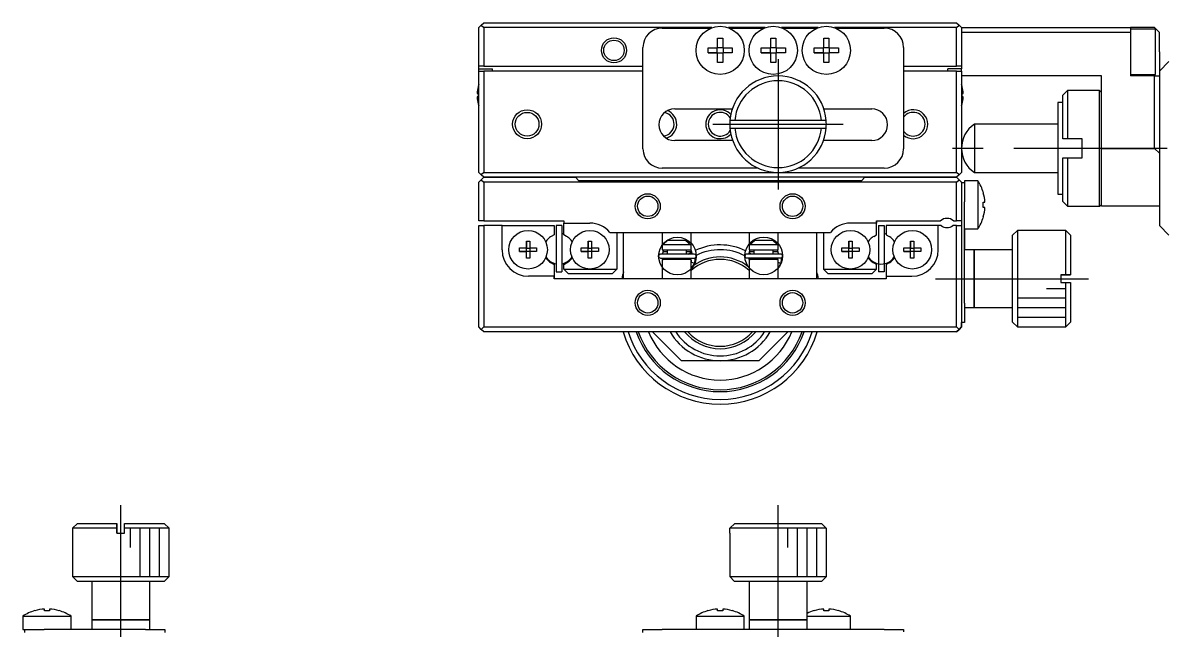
# Model space of a CAD drawing. Extents: x 0 to 392, y -8 to 269.
# Drawn here: x 0.3 to 118.6, y 206.6 to 269.5 of the extents above; entities that cross this region are included whole.
import ezdxf

# ---------------------------------------------------------------- set-up
doc = ezdxf.new("R2010")
doc.units = 0
doc.header["$LTSCALE"] = 0.5
doc.linetypes.add('CENTER', pattern=[50.8, 31.75, -6.35, 6.35, -6.35])
for name, color, linetype in [('MSM_CENTER', 1, 'CENTER'), ('MSM_CONTINUOUS', 7, 'CONTINUOUS'), ('MSM_NARROW', 5, 'CONTINUOUS')]:
    doc.layers.add(name, color=color, linetype=linetype)

msp = doc.modelspace()

# ---------------------------------------------------------------- linework, layer by layer
at = {"layer": 'MSM_CENTER'}
for p, q in [((78.594929, 265.75), (78.594929, 252.25)), ((71.844929, 259), (85.344929, 259)), ((195.094929, 256.5), (94.594929, 256.5)), ((94.894929, 243), (111.894929, 243)), ((10.5, 203.65), (10.5, 220.65)), ((78.594929, 203.65), (78.594929, 220.65))]:
    msp.add_line(p, q, dxfattribs=at)
at = {"layer": 'MSM_CONTINUOUS'}
for p, q in [((47.594929, 269), (47.844929, 269.25)), ((47.594929, 265), (47.594929, 269)), ((47.844929, 269.25), (48.094929, 269.5)), ((47.844929, 269.25), (48.094929, 269)), ((48.094929, 269.5), (97.094929, 269.5)), ((48.094929, 269), (48.094929, 265)), ((71.741993, 269), (48.094929, 269)), ((66.594929, 268.95), (71.615134, 268.95)), ((77.241993, 269), (73.447866, 269)), ((73.574725, 268.95), (77.115134, 268.95)), ((82.741993, 269), (78.947866, 269)), ((79.074725, 268.95), (82.615134, 268.95)), ((97.094929, 269), (84.447866, 269)), ((84.574725, 268.95), (89.594929, 268.95)), ((97.094929, 269.5), (97.344929, 269.25)), ((97.094929, 269), (97.344929, 269.25)), ((97.094929, 265), (97.094929, 269)), ((97.344929, 269.25), (97.594929, 269)), ((97.594929, 269), (97.594929, 265)), ((97.594929, 269), (115.094929, 269)), ((115.094929, 268.5), (97.594929, 268.5)), ((117.594929, 269), (115.094929, 269)), ((115.094929, 269), (115.094929, 268.5)), ((117.694929, 268.85), (115.094929, 268.85)), ((115.094929, 268.5), (115.094929, 264)), ((118.094929, 268.5), (117.594929, 269)), ((117.694929, 266.5), (117.694929, 268.85)), ((118.094929, 266.5), (118.094929, 268.5)), ((72.334929, 266.91), (72.334929, 267.90859)), ((72.334929, 267.90859), (72.854929, 267.90859)), ((72.854929, 267.90859), (72.854929, 266.91)), ((77.834929, 266.91), (77.834929, 267.90859)), ((77.834929, 267.90859), (78.354929, 267.90859)), ((78.354929, 267.90859), (78.354929, 266.91)), ((83.334929, 266.91), (83.334929, 267.90859)), ((83.334929, 267.90859), (83.854929, 267.90859)), ((83.854929, 267.90859), (83.854929, 266.91)), ((64.594929, 256.45), (64.594929, 266.95)), ((71.33634, 266.91), (72.334929, 266.91)), ((71.33634, 266.39), (71.33634, 266.91)), ((71.33634, 266.39), (72.293555, 266.39)), ((72.334929, 266.39), (71.33634, 266.39)), ((72.293555, 266.39), (72.293555, 266.91)), ((72.334929, 266.39), (72.293555, 266.39)), ((72.334929, 266.951375), (72.854929, 266.951375)), ((72.334929, 265.39141), (72.334929, 266.39)), ((72.854929, 266.348625), (72.334929, 266.348625)), ((72.854929, 266.91), (73.853519, 266.91)), ((72.896304, 266.39), (72.854929, 266.39)), ((73.853519, 266.39), (72.854929, 266.39)), ((72.854929, 266.39), (72.854929, 265.39141)), ((72.896304, 266.91), (72.896304, 266.39)), ((73.853519, 266.39), (72.896304, 266.39)), ((73.853519, 266.91), (73.853519, 266.39)), ((76.83634, 266.91), (77.834929, 266.91)), ((76.83634, 266.39), (76.83634, 266.91)), ((76.83634, 266.39), (77.793555, 266.39)), ((77.834929, 266.39), (76.83634, 266.39)), ((77.793555, 266.39), (77.793555, 266.91)), ((77.834929, 266.39), (77.793555, 266.39)), ((77.834929, 266.951375), (78.354929, 266.951375)), ((77.834929, 265.39141), (77.834929, 266.39)), ((78.354929, 266.348625), (77.834929, 266.348625)), ((78.354929, 266.91), (79.353519, 266.91)), ((78.396304, 266.39), (78.354929, 266.39)), ((79.353519, 266.39), (78.354929, 266.39)), ((78.354929, 266.39), (78.354929, 265.39141)), ((78.396304, 266.91), (78.396304, 266.39)), ((79.353519, 266.39), (78.396304, 266.39)), ((79.353519, 266.91), (79.353519, 266.39)), ((82.33634, 266.91), (83.334929, 266.91)), ((82.33634, 266.39), (82.33634, 266.91)), ((82.33634, 266.39), (83.293555, 266.39)), ((83.334929, 266.39), (82.33634, 266.39)), ((83.293555, 266.39), (83.293555, 266.91)), ((83.334929, 266.39), (83.293555, 266.39)), ((83.334929, 266.951375), (83.854929, 266.951375)), ((83.334929, 265.39141), (83.334929, 266.39)), ((83.854929, 266.348625), (83.334929, 266.348625)), ((83.854929, 266.91), (84.853519, 266.91)), ((83.896304, 266.39), (83.854929, 266.39)), ((84.853519, 266.39), (83.854929, 266.39)), ((83.854929, 266.39), (83.854929, 265.39141)), ((83.896304, 266.91), (83.896304, 266.39)), ((84.853519, 266.39), (83.896304, 266.39)), ((84.853519, 266.91), (84.853519, 266.39)), ((91.594929, 266.95), (91.594929, 256.45)), ((117.694929, 264.15), (117.694929, 266.5)), ((118.094929, 266.5), (118.094929, 264)), ((47.594929, 264.75), (47.594929, 265)), ((48.094929, 265), (47.594929, 265)), ((48.094929, 265), (64.594929, 265)), ((72.854929, 265.39141), (72.334929, 265.39141)), ((78.354929, 265.39141), (77.834929, 265.39141)), ((83.854929, 265.39141), (83.334929, 265.39141)), ((91.594929, 265), (97.094929, 265)), ((97.594929, 265), (97.094929, 265)), ((97.594929, 265), (97.594929, 264.75)), ((119.094929, 265.5), (118.094929, 264.5)), ((47.594929, 264.5), (47.594929, 264.75)), ((47.594929, 264.75), (48.994929, 264.75)), ((47.594929, 264.5), (48.094929, 264.5)), ((47.594929, 254), (47.594929, 264.5)), ((64.594929, 264.5), (48.094929, 264.5)), ((48.094929, 264.5), (48.094929, 254)), ((48.994929, 264.5), (48.994929, 264.75)), ((97.094929, 264.5), (91.594929, 264.5)), ((96.194929, 264.5), (96.194929, 264.75)), ((97.594929, 264.75), (96.194929, 264.75)), ((97.094929, 264.5), (97.594929, 264.5)), ((97.094929, 254), (97.094929, 264.5)), ((97.594929, 264.5), (97.594929, 264.75)), ((97.594929, 264.5), (97.594929, 254)), ((112.094929, 264), (97.594929, 264)), ((112.094929, 256.500002), (112.094929, 264)), ((115.094929, 264.15), (117.694929, 264.15)), ((117.594929, 264), (115.094929, 264)), ((117.594929, 264), (118.094929, 264)), ((117.594929, 256.5), (117.594929, 264)), ((118.094929, 264), (118.094929, 256)), ((47.520785, 262.888616), (47.525408, 262.886361)), ((97.664451, 262.886361), (97.669074, 262.888616)), ((47.405071, 262.18), (47.525408, 262.18)), ((47.525408, 261.82), (47.405071, 261.82)), ((47.525408, 262.18), (47.525408, 261.82)), ((97.664451, 261.82), (97.664451, 262.18)), ((97.664451, 262.18), (97.784788, 262.18)), ((97.784788, 261.82), (97.664451, 261.82)), ((108.594929, 262.5), (108.094929, 262)), ((108.094929, 257.5), (108.094929, 262)), ((111.894929, 262.5), (108.594929, 262.5)), ((108.594929, 262.5), (108.594929, 257.5)), ((112.094929, 262.3), (111.894929, 262.5)), ((111.894929, 250.5), (111.894929, 262.5)), ((47.525408, 261.113639), (47.520785, 261.111384)), ((67.894929, 260.6), (73.857842, 260.6)), ((83.332017, 260.6), (88.294929, 260.6)), ((97.669074, 261.111384), (97.664451, 261.113639)), ((108.094929, 261.25), (107.594929, 261.25)), ((107.594929, 261.25), (107.594929, 251.75)), ((74.112742, 259.4), (73.610955, 259.4)), ((83.077116, 259.4), (74.112742, 259.4)), ((83.578904, 259.4), (83.077116, 259.4)), ((107.594929, 259), (98.936617, 259)), ((98.936617, 259), (98.936617, 254)), ((73.610955, 258.6), (83.578904, 258.6)), ((73.610955, 258.6), (74.112742, 258.6)), ((74.112742, 258.6), (83.077116, 258.6)), ((83.077116, 258.6), (83.578904, 258.6)), ((73.892802, 257.3), (67.894929, 257.3)), ((88.294929, 257.3), (83.297057, 257.3)), ((108.594929, 257.5), (108.094929, 257.5)), ((110.094929, 257.5), (108.594929, 257.5)), ((110.094929, 255.5), (110.094929, 257.5)), ((108.094929, 255.5), (108.594929, 255.5)), ((108.094929, 251), (108.094929, 255.5)), ((108.594929, 255.5), (110.094929, 255.5)), ((108.594929, 255.5), (108.594929, 250.5)), ((112.094929, 256.500002), (117.594929, 256.5)), ((112.094929, 250.5), (112.094929, 256.500002)), ((118.094929, 256), (117.594929, 256.5)), ((118.094929, 256), (118.094929, 254.145751)), ((76.521888, 254.45), (66.594929, 254.45)), ((89.594929, 254.45), (80.667971, 254.45)), ((47.844929, 253.75), (47.594929, 254)), ((47.594929, 253), (47.844929, 253.25)), ((48.094929, 254), (47.844929, 253.75)), ((48.094929, 253.5), (47.844929, 253.75)), ((48.094929, 253.5), (47.844929, 253.25)), ((47.844929, 253.25), (48.094929, 253)), ((48.094929, 254), (78.594929, 254)), ((57.594929, 253.5), (48.094929, 253.5)), ((48.094929, 253.5), (57.594929, 253.5)), ((87.594929, 253.5), (57.594929, 253.5)), ((57.594929, 253.5), (57.944929, 253.15)), ((57.944929, 253.15), (57.594929, 253.5)), ((87.244929, 253.15), (57.944929, 253.15)), ((78.594929, 254), (97.094929, 254)), ((87.594929, 253.5), (87.244929, 253.15)), ((97.094929, 253.5), (87.594929, 253.5)), ((87.594929, 253.5), (97.094929, 253.5)), ((97.344929, 253.75), (97.094929, 254)), ((97.344929, 253.75), (97.094929, 253.5)), ((97.094929, 253.5), (97.344929, 253.25)), ((97.344929, 253.25), (97.094929, 253.5)), ((97.094929, 253), (97.344929, 253.25)), ((97.594929, 254), (97.344929, 253.75)), ((97.594929, 253), (97.344929, 253.25)), ((97.344929, 253.25), (97.594929, 253)), ((99.286587, 253.15), (97.894929, 253.15)), ((97.894929, 253.15), (97.894929, 252.95)), ((98.936617, 254), (107.594929, 254)), ((99.286587, 253.15), (99.286587, 248.15)), ((118.094929, 254.145751), (118.094929, 248.5)), ((47.594929, 249), (47.594929, 253)), ((48.094929, 253), (48.094929, 249)), ((97.094929, 253), (48.094929, 253)), ((97.094929, 249), (97.094929, 253)), ((97.594929, 252.95), (97.594929, 253)), ((97.594929, 253), (97.594929, 249)), ((97.594929, 252.95), (97.894929, 252.95)), ((97.894929, 252.95), (97.894929, 250.95)), ((99.85751, 251.90859), (99.864365, 251.911933)), ((99.85751, 251.90859), (99.864365, 251.911933)), ((97.894929, 240.45), (97.894929, 250.95)), ((99.85751, 250.91), (100.029882, 250.91)), ((99.85751, 250.39), (99.85751, 250.91)), ((107.594929, 251.75), (108.094929, 251.75)), ((108.094929, 251), (108.594929, 250.5)), ((111.894929, 250.5), (112.094929, 250.7)), ((100.029882, 250.39), (99.85751, 250.39)), ((108.594929, 250.5), (111.894929, 250.5)), ((118.094929, 250.5), (112.094929, 250.5)), ((48.094929, 249), (47.594929, 249)), ((47.594929, 248.5), (48.094929, 248.5)), ((47.594929, 238), (47.594929, 248.5)), ((48.094929, 249), (56.394929, 249)), ((49.994929, 248.5), (48.094929, 248.5)), ((48.094929, 248.5), (48.094929, 238)), ((49.994929, 248.5), (55.394929, 248.5)), ((49.994929, 246), (49.994929, 248.5)), ((49.994929, 246), (49.994929, 248.5)), ((55.394929, 248.5), (55.394929, 247.606703)), ((55.394929, 248.5), (55.394929, 247.544412)), ((56.194929, 248.5), (55.594929, 248.5)), ((55.594929, 248.5), (55.594929, 243.7)), ((56.194929, 248.5), (56.194929, 247.658896)), ((56.194929, 248.5), (56.194929, 243.7)), ((56.394929, 249), (56.394929, 248.75)), ((56.394929, 247.544412), (56.394929, 248.75)), ((56.394929, 248.75), (59.094929, 248.75)), ((88.794929, 248.75), (86.094929, 248.75)), ((88.794929, 249), (88.794929, 248.75)), ((88.794929, 248.75), (88.794929, 249)), ((88.794929, 249), (95.433492, 249)), ((88.794929, 247.544412), (88.794929, 248.75)), ((88.794929, 247.606704), (88.794929, 248.75)), ((88.994929, 248.5), (89.594929, 248.5)), ((88.994929, 248.5), (88.994929, 243.7)), ((89.594929, 248.5), (89.594929, 247.658896)), ((89.594929, 248.5), (89.594929, 243.7)), ((95.194929, 248.5), (89.794929, 248.5)), ((89.794929, 248.5), (89.794929, 247.544412)), ((95.494929, 248.5), (95.194929, 248.5)), ((95.194929, 246), (95.194929, 248.5)), ((97.094929, 248.5), (96.694929, 248.5)), ((96.756367, 249), (97.094929, 249)), ((97.594929, 249), (97.094929, 249)), ((97.094929, 248.5), (97.594929, 248.5)), ((97.094929, 238), (97.094929, 248.5)), ((97.594929, 249), (97.594929, 248.5)), ((97.594929, 248.5), (97.594929, 238)), ((99.864365, 249.388067), (99.85751, 249.39141)), ((99.864365, 249.388067), (99.85751, 249.39141)), ((118.094929, 248.5), (119.094929, 247.5)), ((55.394929, 247.544412), (55.101179, 247.374815)), ((56.194931, 247.75), (56.194931, 247.658896)), ((56.194931, 247.75), (56.194931, 247.658896)), ((56.194931, 247.75), (56.194931, 247.658896)), ((56.194931, 247.75), (56.194931, 247.658896)), ((56.194931, 247.75), (56.194931, 247.658896)), ((56.194931, 247.75), (56.194931, 247.658896)), ((56.194931, 247.75), (56.194931, 247.658896)), ((56.194931, 247.75), (56.194931, 247.658896)), ((56.194931, 247.75), (56.194931, 247.658896)), ((56.194931, 247.75), (56.194931, 247.658896)), ((56.194931, 247.75), (56.194931, 247.658896)), ((56.194931, 247.75), (56.194931, 247.658896)), ((56.194931, 247.75), (56.194931, 247.658896)), ((56.194931, 247.75), (56.194931, 247.658896)), ((56.194931, 247.75), (56.194931, 247.658896)), ((56.194931, 247.75), (56.194931, 247.658896)), ((56.194931, 247.75), (56.194931, 247.658896)), ((56.194931, 247.75), (56.194931, 247.658896)), ((56.194931, 247.75), (56.194931, 247.658896)), ((56.194931, 247.75), (56.194931, 246.1)), ((56.688679, 247.374815), (56.394929, 247.544412)), ((61.173992, 247.8), (84.015867, 247.8)), ((61.894929, 247.8), (61.894929, 244)), ((61.894929, 247.8), (61.894929, 244)), ((62.594929, 243), (62.594929, 247.8)), ((66.594929, 247.8), (66.594929, 246.5)), ((69.594929, 246.657186), (69.594929, 247.8)), ((75.594929, 247.8), (75.594929, 246.582478)), ((78.594929, 246.601625), (78.594929, 247.8)), ((82.594929, 243), (82.594929, 247.8)), ((82.594931, 243), (82.594931, 247.8)), ((83.294929, 247.8), (83.294929, 244)), ((88.501179, 247.374815), (88.794929, 247.544412)), ((89.594929, 247.75), (89.594929, 247.658896)), ((89.594929, 247.75), (89.594929, 247.658896)), ((89.594929, 247.75), (89.594929, 247.658896)), ((89.594929, 247.75), (89.594929, 247.658896)), ((89.594929, 247.75), (89.594929, 247.658896)), ((89.594929, 247.75), (89.594929, 247.658896)), ((89.594929, 247.75), (89.594929, 247.658896)), ((89.594929, 247.75), (89.594929, 247.658896)), ((89.594929, 247.75), (89.594929, 247.658896)), ((89.594929, 247.75), (89.594929, 244.45)), ((89.594929, 247.75), (89.594929, 247.658896)), ((89.594929, 247.75), (89.594929, 247.658896)), ((89.594929, 247.75), (89.594929, 247.658896)), ((89.594929, 247.75), (89.594929, 247.658896)), ((89.594929, 247.75), (89.594929, 247.658896)), ((89.594929, 247.75), (89.594929, 247.658896)), ((89.594929, 247.75), (89.594929, 247.658896)), ((89.594929, 247.75), (89.594929, 247.658896)), ((89.594929, 247.75), (89.594929, 247.658896)), ((89.594929, 247.75), (89.594929, 247.658896)), ((89.794929, 247.544412), (90.088679, 247.374815)), ((97.894929, 248.15), (99.286587, 248.15)), ((97.894929, 248.15), (97.894929, 246)), ((103.394929, 248), (102.894929, 247.5)), ((102.894929, 243), (102.894929, 247.5)), ((108.394929, 248), (103.394929, 248)), ((103.394929, 248), (103.394929, 243)), ((108.894929, 247.5), (108.394929, 248)), ((108.394929, 243.4), (108.394929, 248)), ((108.894929, 247.5), (108.894929, 243.4)), ((108.894929, 247.5), (108.894929, 243.4)), ((51.808568, 245.82), (51.808568, 246.18)), ((51.808568, 246.18), (52.514929, 246.18)), ((52.514929, 246.886361), (52.514929, 246.18)), ((52.514929, 246.18), (52.514929, 246.886361)), ((52.514929, 246.886361), (52.874929, 246.886361)), ((52.525302, 246.169628), (52.514929, 246.18)), ((52.525302, 245.830372), (52.525302, 246.169628)), ((52.525302, 246.169628), (52.864557, 246.169628)), ((52.864557, 246.169628), (52.874929, 246.18)), ((52.864557, 246.169628), (52.864557, 245.830372)), ((52.874929, 246.886361), (52.874929, 246.18)), ((52.874929, 246.18), (53.581291, 246.18)), ((53.581291, 246.18), (53.581291, 245.82)), ((56.194931, 246.1), (56.194931, 244.45)), ((58.208568, 245.82), (58.208568, 246.18)), ((58.208568, 246.18), (58.914929, 246.18)), ((58.914929, 246.886361), (58.914929, 246.18)), ((58.914929, 246.18), (58.914929, 246.886361)), ((58.914929, 246.886361), (59.274929, 246.886361)), ((58.925302, 246.169628), (58.914929, 246.18)), ((58.925302, 245.830372), (58.925302, 246.169628)), ((58.925302, 246.169628), (59.264557, 246.169628)), ((59.264557, 246.169628), (59.274929, 246.18)), ((59.264557, 246.169628), (59.264557, 245.830372)), ((59.274929, 246.886361), (59.274929, 246.18)), ((59.274929, 246.18), (59.981291, 246.18)), ((59.981291, 246.18), (59.981291, 245.82)), ((67.171519, 247.016132), (66.594423, 246.495996)), ((66.594929, 246.5), (66.594929, 246)), ((66.649246, 246.5), (66.594929, 246.5)), ((66.594929, 246), (69.594929, 246)), ((66.623338, 245.537112), (66.758895, 246.000053)), ((66.649246, 246.5), (67.178414, 247)), ((69.540613, 246.5), (66.649246, 246.5)), ((67.094929, 246), (67.094929, 245.53711)), ((67.178414, 247), (69.011445, 247)), ((69.011445, 247), (69.540613, 246.5)), ((69.094929, 245.53711), (69.094929, 246)), ((69.594929, 246.5), (69.540613, 246.5)), ((69.562829, 246.000122), (69.699, 245.537138)), ((69.594929, 246.656374), (69.594929, 246.656548)), ((69.594929, 246.655993), (69.594929, 246.656097)), ((69.594929, 246), (69.594929, 246.5)), ((75.565295, 245.547851), (75.695827, 246.000068)), ((75.594929, 246.582017), (75.594929, 246.581911)), ((75.594929, 246.581383), (75.594929, 246.581262)), ((75.594929, 246.5), (75.594929, 246)), ((75.649246, 246.5), (75.594929, 246.5)), ((75.594929, 246), (78.594929, 246)), ((75.649246, 246.5), (76.178414, 247)), ((78.540613, 246.5), (75.649246, 246.5)), ((76.094929, 246), (76.094929, 245.54785)), ((76.178414, 247), (78.011445, 247)), ((78.011445, 247), (78.540613, 246.5)), ((78.094929, 245.54785), (78.094929, 246)), ((78.509855, 246.000011), (78.640957, 245.547877)), ((78.594929, 246.5), (78.540613, 246.5)), ((78.594929, 246.600466), (78.594929, 246.600631)), ((78.594929, 246), (78.594929, 246.5)), ((85.208568, 245.82), (85.208568, 246.18)), ((85.208568, 246.18), (85.914929, 246.18)), ((85.914929, 246.886361), (85.914929, 246.18)), ((85.914929, 246.18), (85.914929, 246.886361)), ((85.914929, 246.886361), (86.274929, 246.886361)), ((85.925302, 246.169628), (85.914929, 246.18)), ((85.925302, 245.830372), (85.925302, 246.169628)), ((85.925302, 246.169628), (86.264557, 246.169628)), ((86.264557, 246.169628), (86.274929, 246.18)), ((86.264557, 246.169628), (86.264557, 245.830372)), ((86.274929, 246.886361), (86.274929, 246.18)), ((86.274929, 246.18), (86.981291, 246.18)), ((86.981291, 246.18), (86.981291, 245.82)), ((91.608568, 245.82), (91.608568, 246.18)), ((91.608568, 246.18), (92.314929, 246.18)), ((92.314929, 246.886361), (92.314929, 246.18)), ((92.314929, 246.18), (92.314929, 246.886361)), ((92.314929, 246.886361), (92.674929, 246.886361)), ((92.325302, 246.169628), (92.314929, 246.18)), ((92.325302, 245.830372), (92.325302, 246.169628)), ((92.325302, 246.169628), (92.664557, 246.169628)), ((92.664557, 246.169628), (92.674929, 246.18)), ((92.664557, 246.169628), (92.664557, 245.830372)), ((92.674929, 246.886361), (92.674929, 246.18)), ((92.674929, 246.18), (93.381291, 246.18)), ((93.381291, 246.18), (93.381291, 245.82)), ((98.894929, 246), (97.894929, 246)), ((102.894929, 246), (98.894929, 246)), ((98.894929, 246), (98.894929, 243)), ((98.894929, 243), (98.894929, 246)), ((51.808568, 245.82), (52.514929, 245.82)), ((52.514929, 245.82), (51.808568, 245.82)), ((52.525302, 245.830372), (52.514929, 245.82)), ((52.514929, 245.113639), (52.514929, 245.82)), ((52.514929, 245.113639), (52.514929, 245.82)), ((52.874929, 245.113639), (52.514929, 245.113639)), ((52.864557, 245.830372), (52.525302, 245.830372)), ((52.864557, 245.830372), (52.874929, 245.82)), ((53.581291, 245.82), (52.874929, 245.82)), ((53.581291, 245.82), (52.874929, 245.82)), ((52.874929, 245.82), (52.874929, 245.113639)), ((58.208568, 245.82), (58.914929, 245.82)), ((58.914929, 245.82), (58.208568, 245.82)), ((58.925302, 245.830372), (58.914929, 245.82)), ((58.914929, 245.113639), (58.914929, 245.82)), ((58.914929, 245.113639), (58.914929, 245.82)), ((59.274929, 245.113639), (58.914929, 245.113639)), ((59.264557, 245.830372), (58.925302, 245.830372)), ((59.264557, 245.830372), (59.274929, 245.82)), ((59.981291, 245.82), (59.274929, 245.82)), ((59.981291, 245.82), (59.274929, 245.82)), ((59.274929, 245.82), (59.274929, 245.113639)), ((69.911019, 245.53711), (66.411019, 245.53711)), ((66.411019, 245.13711), (69.911019, 245.13711)), ((66.594929, 245), (66.594929, 243)), ((69.594929, 245), (66.594929, 245)), ((66.647311, 244.99992), (66.62302, 245.137108)), ((66.680934, 245.8), (67.094929, 245.8)), ((66.759311, 245.000027), (67.01263, 245.13711)), ((67.094929, 245.13711), (67.094929, 245)), ((69.094929, 245.8), (69.594929, 245.8)), ((69.094929, 245), (69.094929, 245.13711)), ((69.309407, 245.13711), (69.562714, 245.000045)), ((69.594929, 245.8), (69.594929, 245.926012)), ((69.594929, 243), (69.594929, 245)), ((69.595019, 244.932348), (69.594961, 244.750981)), ((69.951974, 244.568232), (70.109699, 245.309775)), ((78.852976, 245.54785), (75.352976, 245.54785)), ((75.352976, 245.14785), (78.852976, 245.14785)), ((75.591745, 244.99979), (75.564977, 245.147847)), ((75.594821, 244.986766), (75.591745, 244.99979)), ((75.594929, 245), (75.594929, 243)), ((78.594929, 245), (75.594929, 245)), ((75.619453, 245.8), (76.094929, 245.8)), ((75.694665, 245.000039), (75.954587, 245.14785)), ((76.094929, 245.14785), (76.094929, 245)), ((78.094929, 245.8), (78.594929, 245.8)), ((78.094929, 245), (78.094929, 245.14785)), ((78.251365, 245.14785), (78.511291, 245.000032)), ((78.594929, 243), (78.594929, 245)), ((78.893932, 244.578971), (79.051656, 245.320514)), ((85.208568, 245.82), (85.914929, 245.82)), ((85.914929, 245.82), (85.208568, 245.82)), ((85.925302, 245.830372), (85.914929, 245.82)), ((85.914929, 245.113639), (85.914929, 245.82)), ((85.914929, 245.113639), (85.914929, 245.82)), ((86.274929, 245.113639), (85.914929, 245.113639)), ((86.264557, 245.830372), (85.925302, 245.830372)), ((86.264557, 245.830372), (86.274929, 245.82)), ((86.981291, 245.82), (86.274929, 245.82)), ((86.981291, 245.82), (86.274929, 245.82)), ((86.274929, 245.82), (86.274929, 245.113639)), ((91.608568, 245.82), (92.314929, 245.82)), ((92.314929, 245.82), (91.608568, 245.82)), ((92.325302, 245.830372), (92.314929, 245.82)), ((92.314929, 245.113639), (92.314929, 245.82)), ((92.314929, 245.113639), (92.314929, 245.82)), ((92.674929, 245.113639), (92.314929, 245.113639)), ((92.664557, 245.830372), (92.325302, 245.830372)), ((92.664557, 245.830372), (92.674929, 245.82)), ((93.381291, 245.82), (92.674929, 245.82)), ((93.381291, 245.82), (92.674929, 245.82)), ((92.674929, 245.82), (92.674929, 245.113639)), ((55.101179, 244.625185), (55.394929, 244.455588)), ((55.101179, 244.625185), (55.394929, 244.455588)), ((55.394929, 244.455588), (55.394929, 243.25)), ((55.394929, 244.455588), (55.394929, 243.25)), ((55.594929, 243.7), (56.194929, 243.7)), ((56.194929, 244.541104), (56.194929, 243.7)), ((56.194931, 244.541104), (56.194931, 244.45)), ((56.194931, 244.541104), (56.194931, 244.45)), ((56.194931, 244.541104), (56.194931, 244.45)), ((56.194931, 244.541104), (56.194931, 244.45)), ((56.194931, 244.541104), (56.194931, 244.45)), ((56.194931, 244.541104), (56.194931, 244.45)), ((56.194931, 244.541104), (56.194931, 244.45)), ((56.194931, 244.541104), (56.194931, 244.45)), ((56.194931, 244.541104), (56.194931, 244.45)), ((56.194931, 244.541104), (56.194931, 244.45)), ((56.194931, 244.541104), (56.194931, 244.45)), ((56.194931, 244.541104), (56.194931, 244.45)), ((56.194931, 244.541104), (56.194931, 244.45)), ((56.194931, 244.541104), (56.194931, 244.45)), ((56.194931, 244.541104), (56.194931, 244.45)), ((56.194931, 244.541104), (56.194931, 244.45)), ((56.194931, 244.541104), (56.194931, 244.45)), ((56.194931, 244.541104), (56.194931, 244.45)), ((56.194931, 244.541104), (56.194931, 244.45)), ((56.394929, 244.455588), (56.688679, 244.625185)), ((56.394929, 244), (56.394929, 244.455588)), ((56.894929, 243.5), (56.394929, 244)), ((56.394929, 244), (59.094929, 244)), ((59.094929, 244), (61.894929, 244)), ((61.394929, 243.5), (61.894929, 244)), ((61.894929, 244), (61.394929, 243.5)), ((66.346106, 244.629055), (66.346475, 244.627917)), ((66.346475, 244.627917), (66.346809, 244.626895)), ((66.346809, 244.626895), (66.347231, 244.62561)), ((66.347231, 244.62561), (66.347784, 244.62394)), ((66.347784, 244.62394), (66.348322, 244.622328)), ((66.348322, 244.622328), (66.349407, 244.619113)), ((66.349407, 244.619113), (66.350028, 244.617299)), ((66.350028, 244.617299), (66.351265, 244.613731)), ((66.351265, 244.613731), (66.368202, 244.570097)), ((66.368445, 244.573943), (66.367921, 244.571429)), ((66.367921, 244.571429), (66.368652, 244.571736)), ((66.368202, 244.570097), (66.367921, 244.571429)), ((66.369138, 244.570339), (66.392741, 244.517409)), ((69.949061, 244.561433), (69.59491, 244.70128)), ((69.59498, 244.017408), (69.952984, 244.570537)), ((75.288063, 244.639794), (75.288433, 244.638656)), ((75.288433, 244.638656), (75.288766, 244.637635)), ((75.288766, 244.637635), (75.289188, 244.636349)), ((75.289188, 244.636349), (75.289741, 244.634679)), ((75.289741, 244.634679), (75.290279, 244.633067)), ((75.290279, 244.633067), (75.291365, 244.629852)), ((75.291365, 244.629852), (75.291985, 244.628038)), ((75.291985, 244.628038), (75.293222, 244.62447)), ((75.293222, 244.62447), (75.31016, 244.580836)), ((75.310402, 244.584682), (75.309878, 244.582168)), ((75.309878, 244.582168), (75.31061, 244.582476)), ((75.31016, 244.580836), (75.309878, 244.582168)), ((75.311096, 244.581078), (75.334698, 244.528148)), ((78.891018, 244.572173), (78.594911, 244.676195)), ((78.594964, 244.094201), (78.894941, 244.581276)), ((83.794929, 243.5), (83.294929, 244)), ((83.294929, 244), (86.094929, 244)), ((86.094929, 244), (88.794929, 244)), ((88.294929, 243.5), (88.794929, 244)), ((88.794929, 244), (88.294929, 243.5)), ((88.794929, 244.455588), (88.501179, 244.625185)), ((88.794929, 244.455588), (88.501179, 244.625185)), ((88.794929, 244), (88.794929, 244.455588)), ((88.794929, 244), (88.794929, 244.455588)), ((89.594929, 243.7), (88.994929, 243.7)), ((89.594929, 244.541104), (89.594929, 244.45)), ((89.594929, 244.541104), (89.594929, 244.45)), ((89.594929, 244.541104), (89.594929, 244.45)), ((89.594929, 244.541104), (89.594929, 244.45)), ((89.594929, 244.541104), (89.594929, 244.45)), ((89.594929, 244.541104), (89.594929, 244.45)), ((89.594929, 244.541104), (89.594929, 244.45)), ((89.594929, 244.541104), (89.594929, 243.7)), ((89.594929, 244.541104), (89.594929, 244.45)), ((89.594929, 244.541104), (89.594929, 244.45)), ((89.594929, 244.541104), (89.594929, 244.45)), ((89.594929, 244.541104), (89.594929, 244.45)), ((89.594929, 244.541104), (89.594929, 244.45)), ((89.594929, 244.541104), (89.594929, 244.45)), ((89.594929, 244.541104), (89.594929, 244.45)), ((89.594929, 244.541104), (89.594929, 244.45)), ((90.088679, 244.625185), (89.794929, 244.455588)), ((89.794929, 244.455588), (89.794929, 243.25)), ((97.894931, 241.3), (97.894931, 244.6)), ((55.394929, 243.25), (52.744929, 243.25)), ((55.394929, 243.25), (55.394929, 243)), ((55.394929, 243), (55.394929, 243.25)), ((87.594929, 243), (55.394929, 243)), ((61.394929, 243.5), (56.894929, 243.5)), ((88.294929, 243.5), (83.794929, 243.5)), ((89.794929, 243), (87.594929, 243)), ((89.794929, 243.25), (92.444929, 243.25)), ((89.794929, 243.25), (89.794929, 243)), ((98.894929, 243), (98.894929, 240)), ((98.894929, 240), (98.894929, 243)), ((102.894929, 238.5), (102.894929, 243)), ((103.394929, 243), (103.394929, 238)), ((108.394929, 243.4), (107.894929, 243.4)), ((107.894929, 243.4), (108.394929, 243.4)), ((107.894929, 243.4), (107.894929, 242.6)), ((107.894929, 243.4), (107.894929, 242.6)), ((107.894929, 242.6), (108.394929, 242.6)), ((108.894929, 243.4), (108.394929, 243.4)), ((108.394929, 243.4), (108.894929, 243.4)), ((108.394929, 242.6), (108.894929, 242.6)), ((108.394929, 238), (108.394929, 242.6)), ((108.894929, 242.6), (108.894929, 238.5)), ((108.894929, 242.6), (108.894929, 238.5)), ((97.894929, 240.45), (97.894929, 238.45)), ((97.894929, 240), (98.894929, 240)), ((97.894929, 240), (97.894929, 238.45)), ((98.894929, 240), (102.894929, 240)), ((47.844929, 237.75), (47.594929, 238)), ((48.094929, 238), (47.844929, 237.75)), ((48.094929, 237.5), (47.844929, 237.75)), ((48.094929, 238), (97.094929, 238)), ((97.344929, 237.75), (97.094929, 238)), ((97.344929, 237.75), (97.094929, 237.5)), ((97.094929, 237.5), (97.344929, 237.75)), ((97.344929, 237.75), (97.594929, 238)), ((97.594929, 238), (97.344929, 237.75)), ((97.594929, 238), (97.594929, 238.45)), ((97.894929, 238.45), (97.594929, 238.45)), ((102.894929, 238.5), (103.394929, 238)), ((103.394929, 238), (108.394929, 238)), ((108.394929, 238), (108.894929, 238.5)), ((97.094929, 237.5), (48.094929, 237.5)), ((65.594929, 237.5), (68.594929, 234.5)), ((79.594929, 237.5), (76.594929, 234.5)), ((76.594929, 234.5), (79.594929, 237.5)), ((72.594929, 234.5), (68.594929, 234.5)), ((76.594929, 234.5), (72.594929, 234.5)), ((6, 217.65), (5.5, 217.15)), ((6, 217.65), (10.1, 217.65)), ((10.1, 217.15), (10.1, 217.65)), ((10.1, 217.65), (10.1, 217.15)), ((10.9, 217.15), (10.9, 217.65)), ((10.9, 217.65), (15, 217.65)), ((15.5, 217.15), (15, 217.65)), ((73.610955, 217.15), (74.112742, 217.65)), ((74.112742, 217.65), (83.077116, 217.65)), ((74.112742, 217.65), (83.077116, 217.65)), ((83.077116, 217.65), (83.578904, 217.15)), ((5.5, 217.15), (5.5, 212.15)), ((10.1, 217.15), (5.5, 217.15)), ((10.1, 217.15), (10.1, 216.65)), ((10.1, 216.65), (10.1, 217.15)), ((10.1, 216.65), (10.9, 216.65)), ((10.9, 216.65), (10.9, 217.15)), ((15.5, 217.15), (10.9, 217.15)), ((15.5, 212.15), (15.5, 217.15)), ((73.594929, 216.65), (73.594929, 212.15)), ((73.594929, 216.65), (73.610955, 216.65)), ((73.594929, 216.65), (73.610955, 216.65)), ((73.610955, 216.65), (73.610955, 217.15)), ((83.578904, 217.15), (73.610955, 217.15)), ((83.578904, 217.15), (83.578904, 216.65)), ((83.578904, 216.65), (83.594929, 216.65)), ((83.578904, 216.65), (83.594929, 216.65)), ((83.594929, 212.15), (83.594929, 216.65)), ((5.5, 212.15), (6, 211.65)), ((5.5, 212.15), (10.5, 212.15)), ((10.5, 212.15), (15.5, 212.15)), ((15, 211.65), (15.5, 212.15)), ((73.594929, 212.15), (74.094929, 211.65)), ((73.594929, 212.15), (83.594929, 212.15)), ((83.094929, 211.65), (83.594929, 212.15)), ((10.5, 211.65), (6, 211.65)), ((7.5, 211.65), (7.5, 207.65)), ((15, 211.65), (10.5, 211.65)), ((13.5, 207.65), (13.5, 211.65)), ((83.094929, 211.65), (74.094929, 211.65)), ((75.594929, 211.65), (75.594929, 207.65)), ((81.594929, 207.65), (81.594929, 211.65)), ((1.59141, 208.612581), (1.588067, 208.619436)), ((2.59, 208.612581), (2.59, 208.784953)), ((3.11, 208.612581), (2.59, 208.612581)), ((3.11, 208.784953), (3.11, 208.612581)), ((4.111933, 208.619436), (4.10859, 208.612581)), ((71.33634, 208.612581), (71.332997, 208.619436)), ((71.33634, 208.612581), (71.332997, 208.619436)), ((72.334929, 208.612581), (72.334929, 208.784953)), ((72.854929, 208.612581), (72.334929, 208.612581)), ((72.854929, 208.784953), (72.854929, 208.612581)), ((73.856862, 208.619436), (73.853519, 208.612581)), ((73.856862, 208.619436), (73.853519, 208.612581)), ((82.33634, 208.612581), (82.332997, 208.619436)), ((82.33634, 208.612581), (82.332997, 208.619436)), ((83.334929, 208.612581), (83.334929, 208.784953)), ((83.854929, 208.612581), (83.334929, 208.612581)), ((83.854929, 208.784953), (83.854929, 208.612581)), ((84.856862, 208.619436), (84.853519, 208.612581)), ((84.856862, 208.619436), (84.853519, 208.612581)), ((0.35, 208.041657), (0.35, 206.65)), ((0.35, 208.041657), (5.35, 208.041657)), ((5.35, 206.65), (5.35, 208.041657)), ((7.5, 207.65), (7.5, 206.65)), ((7.5, 207.65), (10.5, 207.65)), ((10.5, 207.65), (7.5, 207.65)), ((10.5, 207.65), (13.5, 207.65)), ((13.5, 207.65), (10.5, 207.65)), ((13.5, 206.65), (13.5, 207.65)), ((70.094929, 208.041657), (70.094929, 206.65)), ((70.094929, 208.041657), (75.094929, 208.041657)), ((75.094929, 206.65), (75.094929, 208.041657)), ((75.594929, 207.65), (75.594929, 206.65)), ((75.594929, 207.65), (81.594929, 207.65)), ((81.594929, 207.65), (75.594929, 207.65)), ((81.594929, 208.041657), (86.094929, 208.041657)), ((81.594929, 206.65), (81.594929, 207.65)), ((86.094929, 206.65), (86.094929, 208.041657)), ((0.35, 206.65), (0.55, 206.65)), ((0.55, 206.65), (2.55, 206.65)), ((0.55, 206.35), (0.55, 206.65)), ((3.925, 206.65), (2.55, 206.65)), ((13.05, 206.65), (3.925, 206.65)), ((13.05, 206.65), (15.05, 206.65)), ((15.05, 206.65), (15.05, 206.35)), ((64.594929, 206.65), (66.594929, 206.65)), ((64.594929, 206.35), (64.594929, 206.65)), ((71.519929, 206.65), (66.594929, 206.65)), ((73.669929, 206.65), (71.519929, 206.65)), ((77.019929, 206.65), (73.669929, 206.65)), ((79.169929, 206.65), (77.019929, 206.65)), ((82.519929, 206.65), (79.169929, 206.65)), ((84.669929, 206.65), (82.519929, 206.65)), ((89.594929, 206.65), (84.669929, 206.65)), ((89.594929, 206.65), (91.594929, 206.65)), ((91.594929, 206.65), (91.594929, 206.420831))]:
    msp.add_line(p, q, dxfattribs=at)
for centre, radius in [((72.594929, 266.65), 2.5), ((78.094929, 266.65), 2.5), ((83.594929, 266.65), 2.5), ((61.594929, 266.65), 1.0565), ((52.594929, 259), 1.2295), ((65.094929, 250.5), 1.0565), ((80.094929, 250.5), 1.0565), ((52.694929, 246), 2), ((59.094929, 246), 2), ((68.170095, 245.346189), 1.949894), ((77.111998, 245.357072), 1.949894), ((86.094929, 246), 2), ((92.494929, 246), 2), ((65.094929, 240.5), 1.0565), ((80.094929, 240.5), 1.0565)]:
    msp.add_circle(centre, radius, dxfattribs=at)
for centre, radius, start, end in [((66.594929, 266.95), 2, 90, 180), ((89.594929, 266.95), 2, 0, 90), ((78.594929, 259), 5, 4.588566, 175.411434), ((50.594929, 262), 3.194933, 163.893288, 176.770291), ((50.594929, 262), 3.2, 159.635865, 163.877467), ((78.594929, 259), 4.5, 5.099689, 174.900311), ((94.594929, 262), 3.2, 16.122533, 20.364135), ((94.594929, 262), 3.194933, 3.229709, 16.106712), ((50.594929, 262), 3.194933, 183.229709, 196.106712), ((94.594929, 262), 3.194933, 343.893288, 356.770291), ((50.594929, 262), 3.2, 196.122533, 200.364135), ((67.894929, 258.95), 1.65, 90, 270), ((66.594929, 259), 1.2295, 276.4571312, 79.13767247), ((72.594929, 259), 1.2295, 32.003161, 327.996839), ((88.294929, 258.95), 1.65, 270, 90), ((92.594929, 259), 1.2295, 215.57656856, 144.42343144), ((94.594929, 262), 3.2, 339.635865, 343.877467), ((78.594929, 259), 5, 175.411434, 184.588566), ((78.594929, 259), 5, 355.411434, 4.588566), ((100.594929, 256.5), 3, 123.55731, 180), ((78.594929, 259), 5, 184.588566, 355.411434), ((78.594929, 259), 4.5, 185.099689, 354.900311), ((66.594929, 256.45), 2, 180, 270), ((89.594929, 256.45), 2, 270, 0), ((100.594929, 256.5), 3, 180, 236.44269), ((95.544929, 250.65), 4.5, 16.285843, 33.748989), ((95.544929, 250.65), 4.492483, 3.317816, 16.26943), ((95.544929, 250.65), 4.492483, 343.73057, 356.682184), ((59.094929, 246), 2.75, 40.885193, 90), ((86.094929, 246), 2.75, 90, 139.114807), ((96.094929, 248.25), 1, 48.590378, 131.409622), ((96.094929, 249.3), 1, 233.130102, 306.869898), ((95.544929, 250.65), 4.5, 326.251011, 343.714157), ((55.894929, 246), 1.5875, 120, 135), ((55.89493, 246.1), 1.5875, 71.641601, 79.106979), ((55.894929, 246), 1.5875, 45, 60), ((89.294929, 246), 1.5875, 120, 135), ((89.294928, 246.1), 1.5875, 71.641525, 79.10691), ((89.294929, 246), 1.5875, 45, 60), ((52.744929, 246), 2.75, 180, 270), ((56.009739, 245.885), 1.75, 134.995594, 148.113496), ((55.78012, 245.885), 1.75, 31.886504, 45.004406), ((68.161917, 245.33649), 1.949742, 143.508947, 179.162609), ((72.594929, 240.5), 6, 63.931659, 115.414319), ((72.594929, 240.5), 5.5, 62.270929, 116.972936), ((89.409739, 245.885), 1.75, 134.995594, 148.113496), ((89.18012, 245.885), 1.75, 31.886504, 45.004406), ((92.444929, 246), 2.75, 270, 0), ((56.009739, 246.115), 1.75, 211.886504, 225.004406), ((55.89493, 246.1), 1.5875, 212.15934, 259.106966), ((55.894929, 246), 1.5875, 225, 240), ((55.89493, 246.1), 1.5875, 280.893158, 327.840577), ((55.894929, 246), 1.5875, 300, 315), ((55.78012, 246.115), 1.75, 314.995594, 328.113496), ((66.411019, 245.33711), 0.2, 90, 270), ((72.594929, 240.5), 6, 119.287803, 123.198306), ((72.594929, 240.5), 5.5, 124.052994, 125.096801), ((72.594929, 240.5), 4.75, 89.999197, 125.187468), ((69.911019, 245.33711), 0.2, 270, 90), ((69.338401, 244.855627), 0.678605, 335.73595909, 25.47349671), ((72.594929, 240.5), 4.75, 52.619512, 89.999197), ((75.352976, 245.34785), 0.2, 90, 270), ((72.594929, 240.5), 6, 57.278529, 60.023444), ((72.594929, 240.5), 5.5, 54.903199, 55.443769), ((78.852976, 245.34785), 0.2, 270, 90), ((78.280304, 244.86651), 0.678605, 335.73595909, 25.47349671), ((89.409739, 246.115), 1.75, 211.886504, 225.004406), ((89.294928, 246.1), 1.5875, 212.159423, 259.106939), ((89.294929, 246), 1.5875, 225, 240), ((89.294928, 246.1), 1.5875, 259.106939, 327.84066), ((89.294929, 246), 1.5875, 300, 315), ((89.18012, 246.115), 1.75, 314.995594, 328.113496), ((72.594929, 240.5), 10.5, 162.24721, 166.225853), ((72.594929, 240.5), 10.5, 13.774147, 17.75279), ((72.594929, 240.5), 10.5, 196.60155, 343.39845), ((72.594929, 240.5), 10, 197.457603, 342.542397), ((72.594929, 240.5), 9.2, 199.031441, 340.968559), ((72.594929, 240.5), 9, 199.471221, 340.528779), ((72.594929, 240.5), 8, 202.024313, 269.999197), ((72.594929, 240.5), 6, 210, 330), ((72.594929, 240.5), 5.5, 213.055731, 326.944269), ((72.594929, 240.5), 4.75, 219.166711, 320.833289), ((72.594929, 240.5), 8, 269.999197, 337.975687), ((2.85, 204.3), 4.5, 106.285843, 123.748989), ((2.85, 204.3), 4.492483, 93.317816, 106.26943), ((2.85, 204.3), 4.492483, 73.73057, 86.682184), ((2.85, 204.3), 4.5, 56.251011, 73.714157), ((72.594929, 204.3), 4.5, 106.285843, 123.748989), ((72.594929, 204.3), 4.492483, 93.317816, 106.26943), ((72.594929, 204.3), 4.492483, 73.73057, 86.682184), ((72.594929, 204.3), 4.5, 56.251011, 73.714157), ((83.594929, 204.3), 4.5, 106.285843, 116.3878), ((83.594929, 204.3), 4.492483, 93.317816, 106.26943), ((83.594929, 204.3), 4.492483, 73.73057, 86.682184), ((83.594929, 204.3), 4.5, 56.251011, 73.714157)]:
    msp.add_arc(centre, radius, start, end, dxfattribs=at)
at = {"layer": 'MSM_NARROW'}
for p, q in [((106.394929, 242), (108.394929, 242)), ((103.394929, 241), (108.394929, 241)), ((103.394929, 240), (108.394929, 240)), ((103.394929, 239), (108.394929, 239)), ((11.5, 215.15), (11.5, 217.15)), ((12.5, 212.15), (12.5, 217.15)), ((13.5, 212.15), (13.5, 217.15)), ((14.5, 212.15), (14.5, 217.15)), ((79.594929, 215.15), (79.594929, 217.15)), ((80.594929, 212.15), (80.594929, 217.15)), ((81.594929, 212.15), (81.594929, 217.15)), ((82.594929, 212.15), (82.594929, 217.15))]:
    msp.add_line(p, q, dxfattribs=at)
for centre, radius in [((61.594929, 266.65), 1.3), ((52.594929, 259), 1.5), ((65.094929, 250.5), 1.3), ((80.094929, 250.5), 1.3), ((65.094929, 240.5), 1.3), ((80.094929, 240.5), 1.3)]:
    msp.add_circle(centre, radius, dxfattribs=at)
for centre, radius, start, end in [((66.594929, 259), 1.5, 286.01275067, 69.58205301), ((72.594929, 259), 1.5, 42.59881289, 317.40118711), ((92.594929, 259), 1.5, 228.1896851, 131.8103149), ((72.594929, 240.5), 4.5, 48.189685, 131.810315), ((72.594929, 240.5), 4.5, 221.810315, 318.189685)]:
    msp.add_arc(centre, radius, start, end, dxfattribs=at)

doc.saveas('drawing.dxf')
